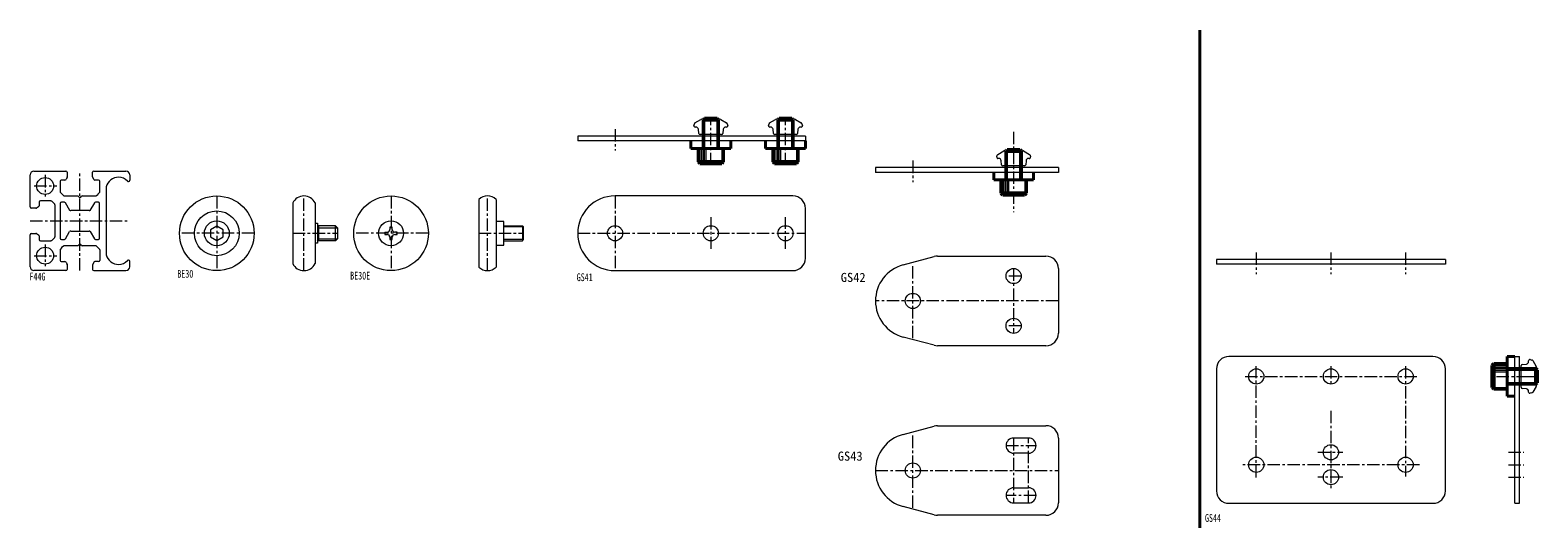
# Model space of a CAD drawing. Units: millimetres on the paper. Extents: x -594 to 11, y -420 to -220.
import ezdxf
from ezdxf.enums import TextEntityAlignment as Align

# ---------------------------------------------------------------- set-up
doc = ezdxf.new("R2010")
doc.units = ezdxf.units.MM
doc.linetypes.add('CHAIN1', pattern=[8, 5, -1, 1, -1])
doc.linetypes.add('CHAIN2', pattern=[12, 9, -1, 1, -1])
doc.layers.add('0-0', color=7, linetype='Continuous', lineweight=18)
doc.layers.add('0-1', color=4, linetype='Continuous', lineweight=18)
doc.styles.add('ＭＳ ゴシック', font='')
doc.styles.get('ＭＳ ゴシック').set_extended_font_data('MS Gothic')

msp = doc.modelspace()

# ---------------------------------------------------------------- linework, layer by layer
at = {"layer": '0-0', "lineweight": 40}
for p, q in [((-124.5, -220.5), (-124.5, -420.5)), ((-1, -351.647), (2, -351.647)), ((-1, -367.647), (-1, -351.647)), ((-1, -367.647), (2, -367.647))]:
    msp.add_line(p, q, dxfattribs=at)
at = {"layer": '0-0'}
for p, q in [((-283, -265.037), (-374.5, -265.037)), ((-283, -263.037), (-283, -265.037)), ((-594.5, -291.526), (-594.5, -278.626)), ((-593, -277.126), (-580.1, -277.126)), ((-579.6, -277.626), (-579.6, -279.407)), ((-569.4, -279.407), (-569.4, -277.626)), ((-568.9, -277.126), (-556, -277.126)), ((-554.5, -278.626), (-554.5, -280.826)), ((-181.33, -277.66), (-254.83, -277.66)), ((-181.33, -275.66), (-181.33, -277.66)), ((-582.5, -281.226), (-582.5, -285.418)), ((-580.509, -280.726), (-582, -280.726)), ((-579.653, -279.631), (-580.062, -280.449)), ((-568.938, -280.449), (-569.347, -279.631)), ((-567, -280.726), (-568.491, -280.726)), ((-566.5, -285.418), (-566.5, -281.226)), ((-564, -283.602), (-564, -310.649)), ((-555, -281.326), (-555.015, -281.326)), ((-590.9, -289.626), (-590.9, -291.117)), ((-586.207, -289.126), (-590.4, -289.126)), ((-584.646, -290.479), (-585.854, -289.272)), ((-582.4, -290.126), (-582.4, -304.126)), ((-582.354, -285.772), (-581.146, -286.979)), ((-580.752, -289.626), (-581.9, -289.626)), ((-580.793, -287.126), (-575.514, -287.126)), ((-578.5, -293.026), (-580.319, -289.876)), ((-575.161, -287.272), (-574.854, -287.579)), ((-574.146, -287.579), (-573.839, -287.272)), ((-573.486, -287.126), (-568.207, -287.126)), ((-568.681, -289.876), (-570.5, -293.026)), ((-567.1, -289.626), (-568.248, -289.626)), ((-566.6, -304.126), (-566.6, -290.126)), ((-489, -289.946), (-489, -314.305)), ((-480, -289.946), (-480, -314.305)), ((-414.234, -288.555), (-414.234, -315.696)), ((-407.234, -288.555), (-407.234, -315.696)), ((-288, -287.126), (-359.5, -287.126)), ((-592.218, -292.026), (-594, -292.026)), ((-591.176, -291.564), (-591.994, -291.973)), ((-584.5, -303.418), (-584.5, -290.833)), ((-570.789, -293.026), (-578.211, -293.026)), ((-283, -312.126), (-283, -292.126)), ((-594.5, -315.626), (-594.5, -302.726)), ((-594, -302.226), (-592.218, -302.226)), ((-591.994, -302.278), (-591.176, -302.687)), ((-580.319, -304.376), (-578.644, -301.476)), ((-578.211, -301.226), (-570.789, -301.226)), ((-570.356, -301.476), (-568.681, -304.376)), ((-480, -298.126), (-479, -298.126)), ((-471.8, -299.126), (-479, -299.126)), ((-471, -299.926), (-471.8, -299.126)), ((-452, -301.626), (-451, -301.626)), ((-404.234, -299.126), (-396.684, -299.126)), ((-396.234, -299.576), (-396.684, -299.126)), ((-590.9, -303.135), (-590.9, -304.626)), ((-590.4, -305.126), (-586.207, -305.126)), ((-585.854, -304.979), (-584.646, -303.772)), ((-582.5, -308.833), (-582.5, -313.026)), ((-581.9, -304.626), (-580.752, -304.626)), ((-575.514, -307.126), (-580.793, -307.126)), ((-574.854, -306.672), (-575.161, -306.979)), ((-573.839, -306.979), (-574.146, -306.672)), ((-568.207, -307.126), (-573.486, -307.126)), ((-568.248, -304.626), (-567.1, -304.626)), ((-566.646, -308.479), (-567.854, -307.272)), ((-566.5, -308.833), (-566.5, -313.026)), ((-471.8, -305.126), (-479, -305.126)), ((-407.234, -306.876), (-404.234, -306.876)), ((-404.234, -305.126), (-396.684, -305.126)), ((-582, -313.526), (-580.509, -313.526)), ((-580.062, -313.802), (-579.653, -314.62)), ((-579.6, -314.844), (-579.6, -316.626)), ((-569.4, -314.844), (-569.4, -316.626)), ((-568.938, -313.802), (-569.347, -314.62)), ((-567, -313.526), (-568.491, -313.526)), ((-555, -312.926), (-555.015, -312.926)), ((-554.5, -315.626), (-554.5, -313.426)), ((-243.712, -314.833), (-231.244, -311.493)), ((-229.95, -311.322), (-186.33, -311.322)), ((-117.83, -312.606), (-117.83, -314.606)), ((-25.83, -312.606), (-117.83, -312.606)), ((-25.83, -314.606), (-117.83, -314.606)), ((-25.83, -312.606), (-25.83, -314.606)), ((-580.1, -317.126), (-593, -317.126)), ((-568.9, -317.126), (-556, -317.126)), ((-359.5, -317.126), (-288, -317.126)), ((-181.33, -316.322), (-181.33, -342.322)), ((-231.244, -347.152), (-243.712, -343.811)), ((-186.33, -347.322), (-229.95, -347.322)), ((-117.83, -356.647), (-117.83, -405.647)), ((-30.83, -351.647), (-112.83, -351.647)), ((-25.83, -405.647), (-25.83, -356.647)), ((4, -410.647), (4, -351.647)), ((4.6, -363.989), (4.6, -355.305)), ((5.056, -354.807), (6.687, -354.664)), ((7.6, -353.668), (7.6, -353.347)), ((8.229, -352.864), (8.928, -353.051)), ((9.231, -353.284), (10.598, -355.651)), ((11, -357.151), (11, -362.143)), ((6.687, -364.63), (5.056, -364.487)), ((7.6, -365.947), (7.6, -365.626)), ((8.928, -366.243), (8.229, -366.43)), ((10.598, -363.643), (9.231, -366.01)), ((-243.712, -382.956), (-231.244, -379.615)), ((-229.95, -379.445), (-186.33, -379.445)), ((-193.33, -384.395), (-199.33, -384.395)), ((-181.33, -384.445), (-181.33, -410.445)), ((-193.33, -390.495), (-199.33, -390.495)), ((-199.33, -404.395), (-193.33, -404.395)), ((-231.244, -415.274), (-243.712, -411.933)), ((-199.33, -410.495), (-193.33, -410.495)), ((-112.83, -410.647), (-30.83, -410.647)), ((2, -410.647), (4, -410.647)), ((-186.33, -415.445), (-229.95, -415.445))]:
    msp.add_line(p, q, dxfattribs=at)
at = {"layer": '0-0', "color": 2, "lineweight": 50}
for p, q in [((-7, -355.247), (-6.4, -354.647)), ((-7, -355.247), (-7, -364.047)), ((-6.4, -354.647), (-1, -354.647)), ((-6.4, -364.647), (-6.4, -354.647)), ((10.55, -356.647), (-1, -356.647)), ((11, -357.097), (10.55, -356.647)), ((10.55, -362.647), (10.55, -356.647)), ((11, -357.097), (11, -362.197)), ((10.55, -362.647), (-1, -362.647)), ((10.55, -362.647), (11, -362.197)), ((-6.4, -364.647), (-7, -364.047)), ((-6.4, -364.647), (-1, -364.647))]:
    msp.add_line(p, q, dxfattribs=at)
at = {"layer": '0-0', "color": 4}
for p, q in [((-6.4, -355.272), (-1, -355.272)), ((-6.4, -355.897), (-1, -355.897)), ((-6.4, -356.522), (-1, -356.522)), ((-6.4, -357.147), (-1, -357.147)), ((-1, -357.097), (11, -357.097)), ((-6.4, -357.772), (-1, -357.772)), ((-1, -362.197), (11, -362.197))]:
    msp.add_line(p, q, dxfattribs=at)
at = {"layer": '0-0', "color": 4, "linetype": 'CHAIN2'}
msp.add_line((4, -359.647), (11, -359.647), dxfattribs=at)
at = {"layer": '0-0'}
for points in [[(-283, -263.037), (-374.5, -263.037), (-374.5, -265.037)], [(-181.33, -275.66), (-254.83, -275.66), (-254.83, -277.66)], [(-567.854, -286.979), (-567.356, -286.482), (-567.144, -286.482), (-567.144, -286.269), (-566.646, -285.772)], [(-479, -298.126), (-479, -306.126), (-480, -306.126)], [(-471, -299.926), (-471, -304.326), (-471.8, -305.126)], [(-452, -301.626), (-452, -302.626), (-451, -302.626)], [(-449, -300.626), (-449, -299.626), (-450, -299.626), (-450, -300.626)], [(-448, -302.626), (-447, -302.626), (-447, -301.626), (-448, -301.626)], [(-404.234, -306.876), (-404.234, -297.376), (-407.234, -297.376)], [(-396.684, -305.126), (-396.234, -304.676), (-396.234, -299.576)], [(-581.146, -307.272), (-581.644, -307.769), (-581.856, -307.769), (-581.856, -307.982), (-582.354, -308.479)], [(-450, -303.626), (-450, -304.626), (-449, -304.626), (-449, -303.626)], [(2, -410.647), (2, -351.647), (4, -351.647)]]:
    msp.add_lwpolyline(points, dxfattribs=at)
msp.add_lwpolyline([(-519.5, -305.012), (-517, -303.569), (-517, -300.682), (-519.5, -299.239), (-522, -300.682), (-522, -303.569)], close=True, dxfattribs=at)
for centre, radius in [((-588.5, -283.126), 3.4), ((-519.5, -302.126), 15), ((-449.5, -302.126), 15), ((-519.5, -302.126), 9), ((-519.5, -302.126), 5), ((-449.5, -302.126), 5), ((-359.5, -302.126), 3.05), ((-321, -302.126), 3.05), ((-291, -302.126), 3.05), ((-588.5, -311.126), 3.4), ((-199.33, -319.322), 3.05), ((-239.83, -329.322), 3.05), ((-199.33, -339.322), 3.05), ((-101.83, -359.647), 3.05), ((-71.83, -359.647), 3.05), ((-41.83, -359.647), 3.05), ((-71.83, -390.147), 3.05), ((-101.83, -395.147), 3.05), ((-41.83, -395.147), 3.05), ((-239.83, -397.445), 3.05), ((-71.83, -400.147), 3.05)]:
    msp.add_circle(centre, radius, dxfattribs=at)
for centre, radius, start, end in [((-593, -278.626), 1.5, 90, 180), ((-580.1, -277.626), 0.5, 0, 90), ((-568.9, -277.626), 0.5, 90, 180), ((-556, -278.626), 1.5, 0, 90), ((-582, -281.226), 0.5, 90, 180), ((-580.509, -280.226), 0.5, 270, 333.43495), ((-580.1, -279.407), 0.5, 333.43495, 0), ((-568.9, -279.407), 0.5, 180, 206.56505), ((-568.491, -280.226), 0.5, 206.56505, 270), ((-567, -281.226), 0.5, 0, 90), ((-563.5, -283.602), 0.5, 163.33543, 180), ((-558.71, -285.036), 5.5, 93.02245, 163.33543), ((-559.29, -285.036), 5.5, 44.56087, 86.97755), ((-555.015, -280.826), 0.5, 224.56087, 270), ((-555, -280.826), 0.5, 270, 0), ((-590.4, -289.626), 0.5, 90, 180), ((-586.207, -289.626), 0.5, 45, 90), ((-585, -290.833), 0.5, 0, 45), ((-582, -285.418), 0.5, 180, 225), ((-581.9, -290.126), 0.5, 90, 180), ((-580.793, -286.626), 0.5, 225, 270), ((-580.752, -290.126), 0.5, 30, 90), ((-575.514, -287.626), 0.5, 45, 90), ((-574.5, -287.226), 0.5, 225, 315), ((-573.486, -287.626), 0.5, 90, 135), ((-568.248, -290.126), 0.5, 90, 150), ((-568.207, -286.626), 0.5, 270, 315), ((-567.1, -290.126), 0.5, 0, 90), ((-567, -285.418), 0.5, 315, 360), ((-484.5, -292.126), 5, 25.84193, 154.15807), ((-410.734, -292.126), 5, 45.573, 134.427), ((-359.5, -302.126), 15, 90, 270), ((-288, -292.126), 5, 0, 90), ((-594, -291.526), 0.5, 180, 270), ((-592.218, -291.526), 0.5, 270, 296.56505), ((-591.4, -291.117), 0.5, 296.56505, 0), ((-578.211, -292.526), 0.5, 210, 270), ((-570.789, -292.526), 0.5, 270, 330), ((-594, -302.726), 0.5, 90, 180), ((-592.218, -302.726), 0.5, 63.43495, 90), ((-591.4, -303.135), 0.5, 0, 63.43495), ((-578.211, -301.726), 0.5, 90, 150), ((-570.789, -301.726), 0.5, 30, 90), ((-451, -300.626), 1, 270, 0), ((-451, -303.626), 1, 0, 90), ((-448, -300.626), 1, 180, 270), ((-448, -303.626), 1, 90, 180), ((-590.4, -304.626), 0.5, 180, 270), ((-586.207, -304.626), 0.5, 270, 315), ((-585, -303.418), 0.5, 315, 0), ((-582, -308.833), 0.5, 135, 180), ((-581.9, -304.126), 0.5, 180, 270), ((-580.793, -307.626), 0.5, 90, 135), ((-580.752, -304.126), 0.5, 270, 330), ((-575.514, -306.626), 0.5, 270, 315), ((-574.5, -307.026), 0.5, 45, 135), ((-573.486, -306.626), 0.5, 225, 270), ((-568.248, -304.126), 0.5, 210, 270), ((-568.207, -307.626), 0.5, 45, 90), ((-567.1, -304.126), 0.5, 270, 0), ((-567, -308.833), 0.5, 0, 45), ((-582, -313.026), 0.5, 180, 270), ((-580.509, -314.026), 0.5, 26.56505, 90), ((-580.1, -314.844), 0.5, 0, 26.56505), ((-568.9, -314.844), 0.5, 153.43495, 180), ((-568.491, -314.026), 0.5, 90, 153.43495), ((-567, -313.026), 0.5, 270, 0), ((-563.5, -310.649), 0.5, 180, 196.66457), ((-558.71, -309.216), 5.5, 196.66457, 266.97755), ((-559.29, -309.216), 5.5, 273.02245, 315.43913), ((-555.015, -313.426), 0.5, 90, 135.43913), ((-555, -313.426), 0.5, 0, 90), ((-484.5, -312.126), 5, 205.84193, 334.15807), ((-288, -312.126), 5, 270, 0), ((-239.83, -329.322), 15, 105, 255), ((-229.95, -316.322), 5, 90, 105), ((-186.33, -316.322), 5, 0, 90), ((-593, -315.626), 1.5, 180, 270), ((-580.1, -316.626), 0.5, 270, 0), ((-568.9, -316.626), 0.5, 180, 270), ((-556, -315.626), 1.5, 270, 0), ((-410.734, -312.126), 5, 225.573, 314.427), ((-186.33, -342.322), 5, 270, 0), ((-229.95, -342.322), 5, 255, 270), ((-112.83, -356.647), 5, 90, 180), ((-30.83, -356.647), 5, 0, 90), ((5.1, -355.305), 0.5, 95, 180), ((6.6, -353.668), 1, 275, 0), ((8.1, -353.347), 0.5, 131.4073, 180), ((8.1, -353.347), 0.5, 75, 131.4073), ((8.798, -353.534), 0.5, 30, 75), ((8, -357.151), 3, 0, 30), ((8, -362.143), 3, 330, 0), ((5.1, -363.989), 0.5, 180, 265), ((6.6, -365.626), 1, 0, 85), ((8.1, -365.947), 0.5, 180, 228.5927), ((8.1, -365.947), 0.5, 228.5927, 285), ((8.798, -365.76), 0.5, 285, 330), ((-229.95, -384.445), 5, 90, 105), ((-186.33, -384.445), 5, 0, 90), ((-239.83, -397.445), 15, 105, 255), ((-199.33, -387.445), 3.05, 90, 270), ((-193.33, -387.445), 3.05, 270, 90), ((-199.33, -407.445), 3.05, 90, 270), ((-193.33, -407.445), 3.05, 270, 90), ((-112.83, -405.647), 5, 180, 270), ((-30.83, -405.647), 5, 270, 0), ((-186.33, -410.445), 5, 270, 0), ((-229.95, -410.445), 5, 255, 270)]:
    msp.add_arc(centre, radius, start, end, dxfattribs=at)
at = {"layer": '0-1', "linetype": 'CHAIN1'}
for p, q in [((-359.5, -260.299), (-359.5, -268.929)), ((-321, -274.747), (-321, -255.731)), ((-291, -274.747), (-291, -255.731)), ((-199.33, -261.313), (-199.33, -293.68)), ((-588.5, -278.665), (-588.5, -287.348)), ((-574.5, -317.126), (-574.5, -277.126)), ((-239.83, -272.922), (-239.83, -281.552)), ((-592.873, -283.126), (-583.724, -283.126)), ((-519.5, -287.126), (-519.5, -317.126)), ((-484.5, -317.126), (-484.5, -287.126)), ((-449.5, -287.126), (-449.5, -317.126)), ((-410.734, -317.126), (-410.734, -287.126)), ((-359.5, -287.126), (-359.5, -317.126)), ((-321, -295.608), (-321, -308.321)), ((-291, -308.321), (-291, -295.608)), ((-594.5, -297.126), (-554.5, -297.126)), ((-504.5, -302.126), (-534.5, -302.126)), ((-489, -302.126), (-471, -302.126)), ((-434.5, -302.126), (-464.5, -302.126)), ((-414.234, -302.126), (-396.234, -302.126)), ((-374.5, -302.126), (-283, -302.126)), ((-588.5, -306.665), (-588.5, -315.348)), ((-592.873, -311.126), (-583.724, -311.126)), ((-239.83, -344.322), (-239.83, -314.322)), ((-101.83, -309.868), (-101.83, -318.498)), ((-71.83, -309.868), (-71.83, -318.498)), ((-41.83, -309.868), (-41.83, -318.498)), ((-196.28, -319.322), (-202.38, -319.322)), ((-199.33, -316.272), (-199.33, -342.372)), ((-181.33, -329.322), (-254.83, -329.322)), ((-196.28, -339.322), (-202.38, -339.322)), ((-101.83, -400.315), (-101.83, -355.514)), ((-71.83, -355.514), (-71.83, -363.307)), ((-41.83, -355.514), (-41.83, -399.922)), ((-106.3, -359.647), (-36.688, -359.647)), ((-5.285, -359.647), (11.306, -359.647)), ((-71.83, -373.491), (-71.83, -405.029)), ((-239.83, -412.445), (-239.83, -382.445)), ((-202.38, -387.445), (-190.28, -387.445)), ((-199.33, -384.395), (-199.33, -410.495)), ((-193.33, -410.495), (-193.33, -384.395)), ((-77.164, -390.147), (-67.082, -390.147)), ((-0.548, -390.147), (5.71, -390.147)), ((-254.83, -397.445), (-181.33, -397.445)), ((-36.311, -395.147), (-107.28, -395.147)), ((-0.548, -395.147), (5.71, -395.147)), ((-67.082, -400.147), (-77.164, -400.147)), ((-0.548, -400.147), (5.71, -400.147)), ((-190.28, -407.445), (-202.38, -407.445))]:
    msp.add_line(p, q, dxfattribs=at)
at = {"layer": '0-1', "color": 7}
for p, q in [((-327.783, -258.808), (-327.596, -258.109)), ((-327.363, -257.805), (-324.996, -256.439)), ((-326.979, -259.437), (-327.3, -259.437)), ((-325.84, -261.981), (-325.983, -260.35)), ((-323.496, -256.037), (-318.504, -256.037)), ((-317.004, -256.439), (-314.637, -257.805)), ((-316.017, -260.35), (-316.16, -261.981)), ((-314.7, -259.437), (-315.021, -259.437)), ((-314.404, -258.109), (-314.217, -258.808)), ((-297.783, -258.808), (-297.596, -258.109)), ((-297.363, -257.805), (-294.996, -256.439)), ((-296.979, -259.437), (-297.3, -259.437)), ((-295.84, -261.981), (-295.983, -260.35)), ((-293.496, -256.037), (-288.504, -256.037)), ((-287.004, -256.439), (-284.637, -257.805)), ((-286.017, -260.35), (-286.16, -261.981)), ((-284.7, -259.437), (-285.021, -259.437)), ((-284.404, -258.109), (-284.217, -258.808)), ((-316.658, -262.437), (-325.342, -262.437)), ((-286.658, -262.437), (-295.342, -262.437)), ((-206.113, -271.43), (-205.925, -270.732)), ((-205.692, -270.428), (-203.326, -269.062)), ((-205.308, -272.06), (-205.63, -272.06)), ((-201.826, -268.66), (-196.833, -268.66)), ((-195.333, -269.062), (-192.967, -270.428)), ((-193.03, -272.06), (-193.351, -272.06)), ((-192.734, -270.732), (-192.547, -271.43)), ((-204.17, -274.603), (-204.312, -272.973)), ((-194.988, -275.06), (-203.671, -275.06)), ((-194.347, -272.973), (-194.49, -274.603))]:
    msp.add_line(p, q, dxfattribs=at)
at = {"layer": '0-1', "color": 2, "lineweight": 50}
for p, q in [((-323.55, -256.037), (-324, -256.487)), ((-324, -256.487), (-324, -268.037)), ((-318, -256.487), (-324, -256.487)), ((-323.55, -256.037), (-318.45, -256.037)), ((-318, -256.487), (-318.45, -256.037)), ((-318, -256.487), (-318, -268.037)), ((-293.55, -256.037), (-294, -256.487)), ((-294, -256.487), (-294, -268.037)), ((-288, -256.487), (-294, -256.487)), ((-293.55, -256.037), (-288.45, -256.037)), ((-288, -256.487), (-288.45, -256.037)), ((-288, -256.487), (-288, -268.037)), ((-326, -273.437), (-326, -268.037)), ((-316, -273.437), (-316, -268.037)), ((-296, -273.437), (-296, -268.037)), ((-286, -273.437), (-286, -268.037)), ((-201.88, -268.66), (-202.33, -269.11)), ((-202.33, -269.11), (-202.33, -280.66)), ((-196.33, -269.11), (-202.33, -269.11)), ((-201.88, -268.66), (-196.78, -268.66)), ((-196.33, -269.11), (-196.78, -268.66)), ((-196.33, -269.11), (-196.33, -280.66)), ((-325.4, -274.037), (-326, -273.437)), ((-316, -273.437), (-326, -273.437)), ((-325.4, -274.037), (-316.6, -274.037)), ((-316, -273.437), (-316.6, -274.037)), ((-295.4, -274.037), (-296, -273.437)), ((-286, -273.437), (-296, -273.437)), ((-295.4, -274.037), (-286.6, -274.037)), ((-286, -273.437), (-286.6, -274.037)), ((-204.33, -286.06), (-204.33, -280.66)), ((-194.33, -286.06), (-194.33, -280.66)), ((-203.73, -286.66), (-204.33, -286.06)), ((-194.33, -286.06), (-204.33, -286.06)), ((-203.73, -286.66), (-194.93, -286.66)), ((-194.33, -286.06), (-194.93, -286.66))]:
    msp.add_line(p, q, dxfattribs=at)
at = {"layer": '0-1'}
for p, q in [((-323.55, -268.037), (-323.55, -256.037)), ((-318.45, -268.037), (-318.45, -256.037)), ((-293.55, -268.037), (-293.55, -256.037)), ((-288.45, -268.037), (-288.45, -256.037)), ((-325.375, -273.437), (-325.375, -268.037)), ((-324.75, -273.437), (-324.75, -268.037)), ((-324.125, -273.437), (-324.125, -268.037)), ((-323.5, -273.437), (-323.5, -268.037)), ((-322.875, -273.437), (-322.875, -268.037)), ((-295.375, -273.437), (-295.375, -268.037)), ((-294.75, -273.437), (-294.75, -268.037)), ((-294.125, -273.437), (-294.125, -268.037)), ((-293.5, -273.437), (-293.5, -268.037)), ((-292.875, -273.437), (-292.875, -268.037)), ((-201.88, -280.66), (-201.88, -268.66)), ((-196.78, -280.66), (-196.78, -268.66)), ((-203.705, -286.06), (-203.705, -280.66)), ((-203.08, -286.06), (-203.08, -280.66)), ((-202.455, -286.06), (-202.455, -280.66)), ((-201.83, -286.06), (-201.83, -280.66)), ((-201.205, -286.06), (-201.205, -280.66)), ((-479, -299.126), (-478.538, -299.926)), ((-478.538, -305.126), (-478.538, -299.126)), ((-478.538, -299.926), (-471, -299.926)), ((-471.8, -305.126), (-471.8, -299.126)), ((-396.234, -299.576), (-404.234, -299.576)), ((-396.684, -299.126), (-396.684, -305.126)), ((-479, -305.126), (-478.573, -304.386)), ((-478.573, -304.386), (-471.06, -304.386)), ((-396.234, -304.676), (-404.234, -304.676))]:
    msp.add_line(p, q, dxfattribs=at)
at = {"layer": '0-1', "color": 7, "lineweight": 40}
for p, q in [((-329, -268.037), (-329, -265.037)), ((-313, -268.037), (-313, -265.037)), ((-299, -268.037), (-299, -265.037)), ((-283, -268.037), (-283, -265.037)), ((-313, -268.037), (-329, -268.037)), ((-283, -268.037), (-299, -268.037)), ((-207.33, -280.66), (-207.33, -277.66)), ((-191.33, -280.66), (-191.33, -277.66)), ((-191.33, -280.66), (-207.33, -280.66))]:
    msp.add_line(p, q, dxfattribs=at)
at = {"layer": '0-1', "color": 7}
for centre, radius, start, end in [((-327.3, -258.937), 0.5, 165, 221.4073), ((-327.3, -258.937), 0.5, 221.4073, 270), ((-327.113, -258.238), 0.5, 120, 165), ((-326.979, -260.437), 1, 5, 90), ((-323.496, -259.037), 3, 90, 120), ((-318.504, -259.037), 3, 60, 90), ((-315.021, -260.437), 1, 90, 175), ((-314.7, -258.937), 0.5, 270, 318.5927), ((-314.887, -258.238), 0.5, 15, 60), ((-314.7, -258.937), 0.5, 318.5927, 15), ((-297.3, -258.937), 0.5, 165, 221.4073), ((-297.3, -258.937), 0.5, 221.4073, 270), ((-297.113, -258.238), 0.5, 120, 165), ((-296.979, -260.437), 1, 5, 90), ((-293.496, -259.037), 3, 90, 120), ((-288.504, -259.037), 3, 60, 90), ((-285.021, -260.437), 1, 90, 175), ((-284.7, -258.937), 0.5, 270, 318.5927), ((-284.887, -258.238), 0.5, 15, 60), ((-284.7, -258.937), 0.5, 318.5927, 15), ((-325.342, -261.937), 0.5, 185, 270), ((-316.658, -261.937), 0.5, 270, 355), ((-295.342, -261.937), 0.5, 185, 270), ((-286.658, -261.937), 0.5, 270, 355), ((-205.63, -271.56), 0.5, 165, 221.4073), ((-205.63, -271.56), 0.5, 221.4073, 270), ((-205.442, -270.861), 0.5, 120, 165), ((-205.308, -273.06), 1, 5, 90), ((-201.826, -271.66), 3, 90, 120), ((-196.833, -271.66), 3, 60, 90), ((-193.351, -273.06), 1, 90, 175), ((-193.03, -271.56), 0.5, 270, 318.5927), ((-193.217, -270.861), 0.5, 15, 60), ((-193.03, -271.56), 0.5, 318.5927, 15), ((-203.671, -274.56), 0.5, 185, 270), ((-194.988, -274.56), 0.5, 270, 355)]:
    msp.add_arc(centre, radius, start, end, dxfattribs=at)

# ---------------------------------------------------------------- texts
at = {"layer": '0-0', "style": 'ＭＳ ゴシック', "width": 0.75}
for s, p in [('F44G', (-594.791, -322.03)), ('BE30', (-535.372, -320.914)), ('BE30E', (-465.905, -321.665)), ('GS41', (-374.898, -322.3)), ('GS44', (-122.462, -419.046))]:
    msp.add_text(s, height=3.152, dxfattribs=at).set_placement(p, align=Align.BOTTOM_LEFT)
at = {"layer": '0-0', "style": 'ＭＳ ゴシック'}
for s, p in [('GS42', (-268.791, -322.796)), ('GS43', (-269.988, -394.614))]:
    msp.add_text(s, height=3.666, dxfattribs=at).set_placement(p, align=Align.BOTTOM_LEFT)

doc.saveas('drawing.dxf')
